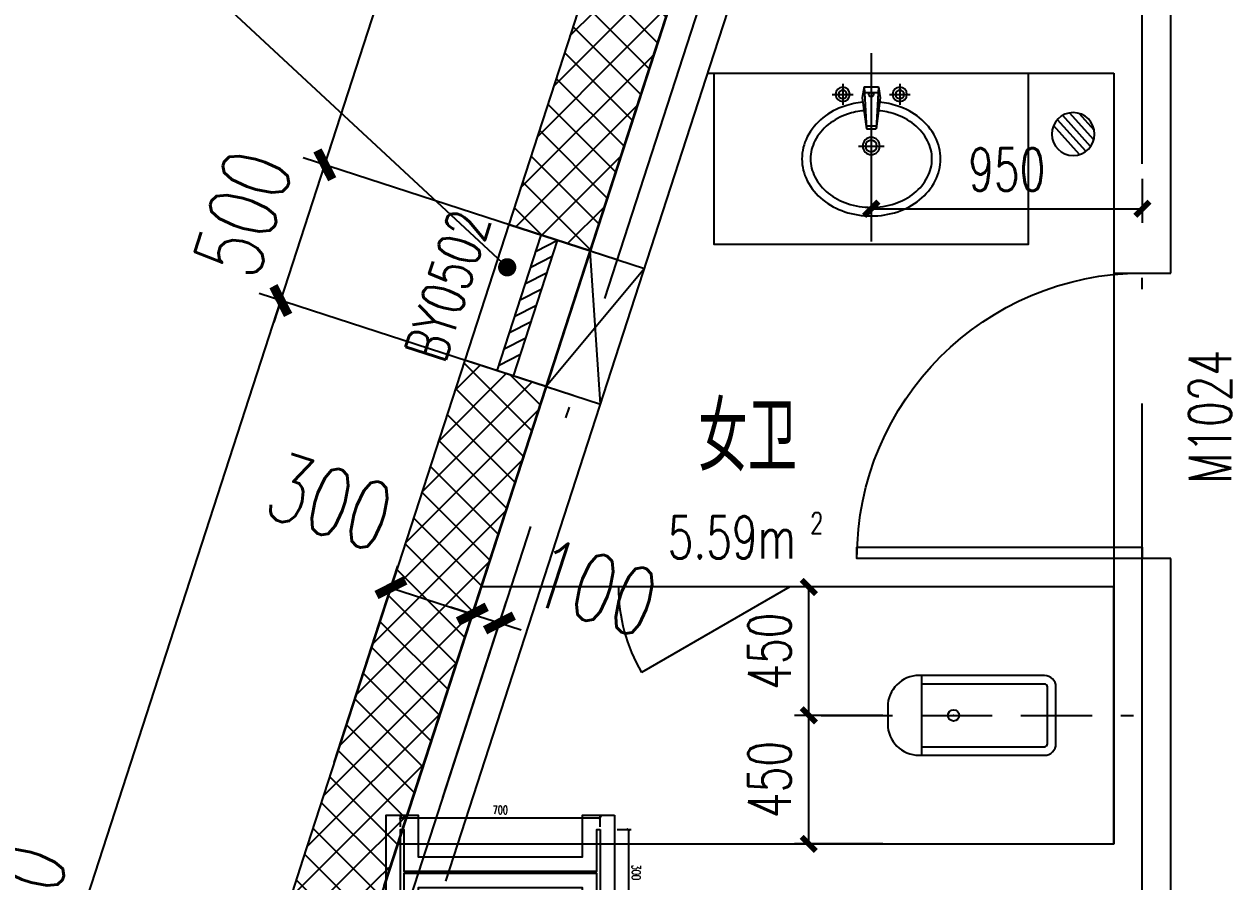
# Model space of a CAD drawing. Extents: x -222544 to -13848, y -31368 to 85559.
# Drawn here: x -42855 to -38680, y -9043 to -6039 of the extents above; entities that cross this region are included whole.
import ezdxf
from ezdxf.xclip import XClip

# ---------------------------------------------------------------- set-up
doc = ezdxf.new("R2010")
doc.units = 0
doc.header["$LTSCALE"] = 1000
doc.header["$MEASUREMENT"] = 0
doc.header["$XCLIPFRAME"] = 0
for name, pattern in [('10平面$0$10平面$1$DOTE', [2.4200000000000004, 2, -0.2, 0.02, -0.2]), ('10平面$0$DASH', [0.35, 0.25, -0.1]), ('10平面$0$DOTE', [2.4200000000000004, 2, -0.2, 0.02, -0.2])]:
    doc.linetypes.add(name, pattern=pattern)
doc.layers.get('Defpoints').update_dxf_attribs({"color": 210})
for name, color, linetype in [('10平面$0$10平面$1$A-AXIS-DOTE', 14, '10平面$0$10平面$1$DOTE'), ('10平面$0$A-AXIS-DOTE', 14, '10平面$0$DOTE'), ('10平面$0$A-AXIS-DP', 126, 'Continuous'), ('10平面$0$A-AXIS-SYMB', 3, 'Continuous'), ('10平面$0$A-HATCH-2', 251, 'Continuous'), ('10平面$0$A-LIN-V', 9, 'Continuous'), ('10平面$0$A-WC', 223, 'Continuous'), ('10平面$0$A-WINDOW', 140, 'Continuous'), ('10平面$0$A-云线（根据审图意见修改）', 4, 'Continuous'), ('10平面$0$AS-COLN', 6, 'Continuous'), ('10平面$0$AS-WALL', 40, 'Continuous'), ('10平面$0$AS-结构边线层', 200, 'Continuous'), ('10平面$0$PUB_HATCH', 8, 'Continuous'), ('10平面$0$建-房间', 7, 'Continuous'), ('10平面$0$建-门', 4, 'Continuous'), ('10平面$0$建-门窗编号', 7, 'Continuous'), ('A-AXIS-DP', 126, 'Continuous'), ('A-WINDOW', 140, 'Continuous'), ('DIM_SYMB', 3, 'Continuous')]:
    doc.layers.add(name, color=color, linetype=linetype)
doc.styles.add('10平面$0$_TCH_DIM_T3', font='SIMPLEX', dxfattribs={"width": 0.7058823529411765, "bigfont": 'GBCBIG'})
doc.styles.add('10平面$0$_TCH_SPACE', font='SIMPLEX', dxfattribs={"height": 5, "bigfont": 'GBCBIG'})
doc.styles.add('10平面$0$A-WIN-LABEL', font='SIMPLEX', dxfattribs={"bigfont": 'GBCBIG'})
doc.styles.add('_TCH_DIM_T3', font='SIMPLEX', dxfattribs={"width": 0.7058823529411765, "bigfont": 'GBCBIG'})
doc.dimstyles.new('10平面$0$_TCH_ARCH&&10', dxfattribs={"dimtxt": 29.75, "dimasz": 10, "dimexe": 10, "dimexo": 10, "dimgap": 12.625, "dimtad": 1, "dimdec": 0, "dimzin": 0, "dimdsep": 46, "dimtxsty": '10平面$0$_TCH_DIM_T3', "dimblk": '10平面$0$_ArchTick', "dimcen": 0.09, "dimclrt": 7, "dimazin": 2, "dimtfac": 1, "dimtdec": 0, "dimtix": 1, "dimtmove": 2, "dimatfit": 3, "dimfxl": 0, "dimtolj": 1, "dimtzin": 0, "dimarcsym": 0})
doc.dimstyles.new('10平面$0$_TCH_ARCH&&80', dxfattribs={"dimtxt": 238, "dimasz": 80, "dimexe": 80, "dimexo": 80, "dimgap": 101, "dimtad": 1, "dimdec": 0, "dimzin": 0, "dimdsep": 46, "dimtxsty": '10平面$0$_TCH_DIM_T3', "dimblk": '10平面$0$_ArchTick', "dimcen": 0.09, "dimclrt": 7, "dimazin": 2, "dimtfac": 1, "dimtdec": 0, "dimtix": 1, "dimtmove": 2, "dimatfit": 3, "dimfxl": 0, "dimtolj": 1, "dimtzin": 0, "dimarcsym": 0})
doc.dimstyles.new('_TCH_ARCH&&50', dxfattribs={"dimtxt": 148.75, "dimasz": 50, "dimexe": 50, "dimexo": 50, "dimgap": 63.12500000000001, "dimtad": 1, "dimdec": 0, "dimzin": 0, "dimdsep": 46, "dimtxsty": '_TCH_DIM_T3', "dimblk": 'ARCHTICK', "dimcen": 0.09, "dimclrt": 7, "dimazin": 2, "dimtfac": 1, "dimtdec": 0, "dimtix": 1, "dimtmove": 2, "dimatfit": 3, "dimfxl": 0, "dimtolj": 1, "dimtzin": 0, "dimarcsym": 0})
pattern_1 = [(45, (60, 0), (-60.000060993344, 60.000060993344), []), (135, (60, 0), (-60.000060993344, -60.00006099334399), [])]

# ---------------------------------------------------------------- blocks, each defined once
blk = doc.blocks.new('10平面$0$dote')
at = {"layer": '10平面$0$A-AXIS-DOTE'}
blk.add_line((91882.20032526884, -264079.9999961853), (91882.20032526954, 36662.32227753208), dxfattribs=at)
at = {"layer": '10平面$0$A-AXIS-DOTE', "ltscale": 2}
blk.add_line((-74117.79967473095, -264079.9999961853), (-74117.79967473107, -178596.0396866222), dxfattribs=at)
blk.add_lwpolyline([(-94568.72772305235, -243562.806052961), (-72924.75737741598, -176855.5863591578)], dxfattribs=at)
blk = doc.blocks.new('10平面$0$43243')
at = {"layer": '10平面$0$AS-结构边线层'}
for points in [[(-263994.18453191, 621290.0519981321), (-277514.1845319109, 621290.051998063), (-277514.18453191, 621120.051998063), (-279354.1845576911, 621120.0519980536), (-279354.184557691, 620570.104783304), (-281454.184537195, 620569.9999961803), (-281454.1845374174, 621120.0519973314), (-295987.0108697969, 621120.0519972552), (-313454.1843778241, 567285.8172418119)], [(-196514.1845319156, 548350.0000000179), (-175294.1845318887, 548350.0000002044), (-175294.1845318901, 548520.0000004377), (-173454.1845450771, 548520.0000004643), (-173454.1845450769, 549069.9992120854), (-171354.1845656572, 549069.9999961846), (-171354.1845656572, 548520), (-169514.1845319311, 548520.0000000114), (-169514.1845319311, 548350.0000000114), (-155994.1845319302, 548350.0000000871), (-155994.1845319311, 548520.0000005339), (-146454.1845526676, 548520.0000002496), (-146454.1845523441, 549069.9999961699), (-144354.1845732646, 549069.9999974051), (-144354.1845729411, 548520.0000008412), (-128354.1845245595, 548519.999999074), (-128354.1845285305, 548810.0002094659), (-128054.1845316761, 548810.000202142), (-128054.1846888704, 561349.9999937844), (-131054.1845243168, 561349.9999936294), (-131054.1845171562, 565490.0000006589), (-128054.1845227069, 565490.0000006589), (-128054.1840383076, 594489.9999961825)]]:
    blk.add_lwpolyline(points, dxfattribs=at)
blk = doc.blocks.new('10平面$0$_ArchTick')
at = {"color": 0, "linetype": 'ByBlock', "const_width": 0.4}
blk.add_lwpolyline([(-0.5, -0.5), (0.5, 0.5)], dxfattribs=at)
blk = doc.blocks.new('*D2276')
at = {"layer": '10平面$0$A-AXIS-DP', "color": 0, "lineweight": -2, "transparency": 16777216}
for p, q in [((-195789.9992261842, 766879.9996079458), (-195789.9992261842, 766928.7496079458)), ((-195789.9992261842, 766918.7496079458), (-195489.9992261842, 766918.7496079458)), ((-195489.9992261842, 766879.9996079458), (-195489.9992261842, 766928.7496079458))]:
    blk.add_line(p, q, dxfattribs=at)
at = {"layer": 'Defpoints', "color": 0, "transparency": 16777216}
for p in [(-195489.9992261842, 766918.7496079458), (-195789.9992261842, 766869.9996079458), (-195489.9992261842, 766869.9996079458)]:
    blk.add_point(p, dxfattribs=at)
at = {"layer": '10平面$0$A-AXIS-DP', "color": 0, "lineweight": -2, "transparency": 16777216, "xscale": 10, "yscale": 10, "zscale": 10, "rotation": 180}
blk.add_blockref('10平面$0$_ArchTick', (-195789.9992261842, 766918.7496079458), dxfattribs=at)
at = {"layer": '10平面$0$A-AXIS-DP', "color": 0, "lineweight": -2, "transparency": 16777216, "xscale": 10, "yscale": 10, "zscale": 10}
blk.add_blockref('10平面$0$_ArchTick', (-195489.9992261842, 766918.7496079458), dxfattribs=at)
at = {"layer": '10平面$0$A-AXIS-DP', "color": 7, "transparency": 16777216, "insert": (-195639.9992261842, 766946.2496079458), "char_height": 29.75, "attachment_point": 5, "style": '10平面$0$_TCH_DIM_T3'}
blk.add_mtext('\\A1;300', dxfattribs=at)
blk = doc.blocks.new('*D2277')
at = {"layer": '10平面$0$A-AXIS-DP', "color": 0, "lineweight": -2, "transparency": 16777216}
for p, q in [((-195799.9992261842, 766819.999607946), (-195841.2492261842, 766819.999607946)), ((-195831.2492261842, 766119.999607946), (-195831.2492261842, 766819.999607946)), ((-195799.9992261842, 766119.999607946), (-195841.2492261842, 766119.999607946))]:
    blk.add_line(p, q, dxfattribs=at)
at = {"layer": 'Defpoints', "color": 0, "transparency": 16777216}
for p in [(-195831.2492261842, 766819.999607946), (-195789.9992261842, 766819.999607946), (-195789.9992261842, 766119.999607946)]:
    blk.add_point(p, dxfattribs=at)
at = {"layer": '10平面$0$A-AXIS-DP', "color": 0, "lineweight": -2, "transparency": 16777216, "xscale": 10, "yscale": 10, "zscale": 10}
for p, rotation in [((-195831.2492261842, 766819.999607946), 90), ((-195831.2492261842, 766119.999607946), 270)]:
    blk.add_blockref('10平面$0$_ArchTick', p, dxfattribs=dict(at, rotation=rotation))
at = {"layer": '10平面$0$A-AXIS-DP', "color": 7, "transparency": 16777216, "insert": (-195858.749226184, 766469.9996079459), "char_height": 29.75, "attachment_point": 5, "rotation": 90, "style": '10平面$0$_TCH_DIM_T3'}
blk.add_mtext('\\A1;700', dxfattribs=at)
blk = doc.blocks.new('10平面$0$45345')
at = {"layer": '10平面$0$A-WC'}
h = blk.add_hatch(dxfattribs=at)
h.set_pattern_fill('ANSI31', color=256, scale=10, angle=7.69694232914171e-13)
h.set_pattern_definition([(30.00000000072439, (40598742844.53468, 3385776346.450553), (-7.937500000173811, 13.74815328497761), [])])
edge = h.paths.add_edge_path()
edge.add_arc((40598742441.34776, 3385774511.717568), 50, 0, 360)
blk.add_circle((40598742441.34776, 3385774511.717568), 50, dxfattribs=at)
blk = doc.blocks.new('10平面$0$343243')
at = {"layer": '10平面$0$10平面$1$A-AXIS-DOTE'}
blk.add_lwpolyline([(-137039.1845359175, 783549.9999155595), (-137039.1845291465, 784209.9999155595)], dxfattribs=at)
at = {"layer": '10平面$0$A-WC'}
for p, q in [((-137039.1845330456, 783829.9407035712), (-137039.1845321211, 783920.0591275479)), ((-137084.2437445717, 783874.9999160218), (-136994.125320595, 783874.9999150973)), ((-137070.6291553337, 783706.5430113167), (-137055.8879810546, 783814.2154559261)), ((-137064.1845347106, 783667.647857158), (-137055.8879810546, 783814.2154559261)), ((-137056.3608064828, 783804.1132499352), (-137022.0082601383, 783804.1132495828)), ((-137055.8879810546, 783814.2154559261), (-137022.4810853592, 783814.2154555834)), ((-137014.1845347106, 783667.6478566449), (-137022.4810853592, 783814.2154555834)), ((-137007.7399132893, 783706.5430106715), (-137022.4810853592, 783814.2154555834)), ((-137139.1845348148, 783657.4854848898), (-137139.1845340656, 783730.5143482811)), ((-137064.1845347106, 783667.647857158), (-137070.6291553337, 783706.5430113167)), ((-137014.1845347106, 783667.6478566449), (-137007.7399132893, 783706.5430106715)), ((-136939.1845348148, 783657.485482838), (-136939.1845340656, 783730.5143462293)), ((-137175.6989661359, 783693.99991696), (-137102.6701027446, 783693.9999162109)), ((-137064.1845347106, 783667.647857158), (-137014.1845347106, 783667.6478566449)), ((-137063.069927619, 783687.3385976467), (-137015.2991413982, 783687.3385971566)), ((-136975.6989661359, 783693.9999149082), (-136902.6701027446, 783693.9999141591))]:
    blk.add_line(p, q, dxfattribs=at)
for points in [[(-137068.5861527328, 783721.4655052931, -0.05503366445282638), (-137132.052788923, 783734.964308203, -0.0888493983857469), (-137208.3990421116, 783776.3516643569, -0.1049875008758899), (-137263.2745701811, 783843.1668952166, -0.1201703710503755), (-137282.0112499413, 783919.9999180507, -0.120170371050088), (-137263.2745686047, 783996.8329405003, -0.1049875008761855), (-137208.3990391642, 784063.6481702342, -0.08884939838595049), (-137132.0527851261, 784105.0355248217, -0.08005155327522542), (-137039.1845300698, 784119.9999155595, -0.08005155327514211)], [(-137039.1845300698, 784119.9999155595, -0.08005155327514211), (-136946.3162753206, 784105.0355229162, -0.08884939838606445), (-136869.9700221316, 784063.6481667622, -0.1049875008760499), (-136815.0944940622, 783996.8329359024, -0.120170371050193), (-136796.357814302, 783919.9999130684, -0.1201703710501875), (-136815.0944956387, 783843.1668906187, -0.1049875008760622), (-136869.9700250791, 783776.3516608849, -0.08884939838584911), (-136946.316279117, 783734.9643062975, -0.05503366445274368), (-137009.7829155841, 783721.4655046898, -0.0800515532754416)], [(-137064.5138742414, 783751.2102306456, -0.05606644776381915), (-137122.6293239315, 783763.445851482, -0.08884939838590888), (-137189.6757487428, 783799.7917643017, -0.1049875008761085), (-137236.6424184022, 783856.9773438561, -0.1201703710500949), (-137252.0112499413, 783919.9999177429, -0.1201703710501435), (-137236.642417109, 783983.0224913144, -0.1049875008761313), (-137189.6757462764, 784040.2080699052, -0.08884939838588762), (-137122.6293207193, 784076.5539813492, -0.08005155327528395), (-137039.1845303776, 784089.9999155595, -0.08005155327526944)], [(-137039.1845303776, 784089.9999155595, -0.08005155327526944), (-136955.7397403118, 784076.5539796371, -0.0888493983858896), (-136888.6933155005, 784040.2080668174, -0.1049875008761153), (-136841.7266458411, 783983.022487263, -0.1201703710501367), (-136826.357814302, 783919.9999133762, -0.1201703710501367), (-136841.7266471343, 783856.9773398046, -0.1049875008761155), (-136888.6933179669, 783799.7917612139, -0.08884939838591054), (-136955.7397435241, 783763.4458497699, -0.05606644776380701), (-137013.8551934652, 783751.2102301259, -0.08005155327530532)]]:
    blk.add_lwpolyline(points, format="xyb", dxfattribs=at)
for centre, radius in [((-137039.1845325833, 783874.9999155595), 30), ((-137039.1845325833, 783874.9999155595), 20), ((-137139.1845344402, 783693.9999165855), 25), ((-137139.1845344402, 783693.9999165855), 15), ((-136939.1845344402, 783693.9999145336), 25), ((-136939.1845344402, 783693.9999145336), 15)]:
    blk.add_circle(centre, radius, dxfattribs=at)
for centre, start, end in [((-137040.368334685, 783694.7285667062), 80.52522821089455, 279.4747706136177), ((-137038.0007341804, 783694.7285666818), 260.5252282108945, 99.47477061338024)]:
    blk.add_arc(centre, 7.191400878313289, start, end, dxfattribs=at)
blk = doc.blocks.new('10平面$0$2343243')
at = {"layer": '10平面$0$A-云线（根据审图意见修改）', "color": 1, "ltscale": 500}
blk.add_lwpolyline([(-265623.3168865332, 705106.6805161908), (-178050.5180093576, 972846.4241111586), (-230714.4911973404, 804819.9999973776)], dxfattribs=at)
blk = doc.blocks.new('*U63')
at = {"color": 0}
blk.add_lwpolyline([(500, 0), (499.9999999999999, 1000), (459.9999999999999, 1000), (460, 0)], close=True, dxfattribs=at)
blk.add_arc((500, 0), 1000, 90, 180, dxfattribs=at)
blk = doc.blocks.new('*U62')
at = {"color": 0, "xscale": 0.001, "yscale": 0.001, "zscale": 0.001}
blk.add_blockref('*U63', (0, 0), dxfattribs=at)
blk = doc.blocks.new('*D1411')
at = {"layer": '10平面$0$A-AXIS-DP', "color": 0, "lineweight": -2, "transparency": 16777216}
for p, q in [((-296848.470149974, 618140.9949161487), (-297949.4455256955, 618498.2197936473)), ((-299339.3116787772, 613955.4043591468), (-297873.3507793009, 618473.5299258642)), ((-298314.4310494504, 613622.8693494314), (-299415.4064251718, 613980.0942269299))]:
    blk.add_line(p, q, dxfattribs=at)
at = {"layer": 'Defpoints', "color": 0, "transparency": 16777216}
for p in [(-297873.3507793009, 618473.5299258642), (-296772.3754035795, 618116.3050483655), (-298238.3363030558, 613598.1794816483)]:
    blk.add_point(p, dxfattribs=at)
at = {"layer": '10平面$0$A-AXIS-DP', "color": 0, "lineweight": -2, "transparency": 16777216, "xscale": 80, "yscale": 80, "zscale": 80}
for p, rotation in [((-297873.3507793009, 618473.5299258642), 72.02371341813652), ((-299339.3116787772, 613955.4043591468), 252.0237134181365)]:
    blk.add_blockref('10平面$0$_ArchTick', p, dxfattribs=dict(at, rotation=rotation))
at = {"layer": '10平面$0$A-AXIS-DP', "color": 7, "transparency": 16777216, "insert": (-298815.591781624, 616282.3642789093), "char_height": 238, "attachment_point": 5, "rotation": 72.02371341813652, "style": '10平面$0$_TCH_DIM_T3'}
blk.add_mtext('\\A1;4750', dxfattribs=at)
blk = doc.blocks.new('*D1412')
at = {"layer": '10平面$0$A-AXIS-DP', "color": 0, "lineweight": -2, "transparency": 16777216}
for p, q in [((-297719.0391053462, 618949.1220917857), (-297694.349237563, 619025.2168381802)), ((-296694.1584760193, 618616.5870820703), (-297795.1338517407, 618973.8119595689)), ((-297873.350779301, 618473.5299258642), (-297719.0391053462, 618949.1220917857)), ((-296848.470149974, 618140.9949161487), (-297949.4455256955, 618498.2197936473)), ((-297873.350779301, 618473.5299258642), (-297898.0406470841, 618397.4351794696))]:
    blk.add_line(p, q, dxfattribs=at)
at = {"layer": 'Defpoints', "color": 0, "transparency": 16777216}
for p in [(-297719.0391053462, 618949.1220917857), (-296618.0637296247, 618591.8972142872), (-296772.3754035795, 618116.3050483656)]:
    blk.add_point(p, dxfattribs=at)
at = {"layer": '10平面$0$A-AXIS-DP', "color": 0, "lineweight": -2, "transparency": 16777216, "xscale": 80, "yscale": 80, "zscale": 80}
for p, rotation in [((-297719.0391053462, 618949.1220917857), 252.0237134181395), ((-297873.350779301, 618473.5299258642), 72.0237134181395)]:
    blk.add_blockref('10平面$0$_ArchTick', p, dxfattribs=dict(at, rotation=rotation))
at = {"layer": '10平面$0$A-AXIS-DP', "color": 7, "transparency": 16777216, "insert": (-298005.4554949084, 618779.2231452286), "char_height": 238, "attachment_point": 5, "rotation": 72.02371341813948, "style": '10平面$0$_TCH_DIM_T3'}
blk.add_mtext('\\A1;500', dxfattribs=at)
blk = doc.blocks.new('*D1413')
at = {"layer": '10平面$0$A-AXIS-DP', "color": 0, "lineweight": -2, "transparency": 16777216}
for p, q in [((-297719.0391053461, 618949.1220917855), (-297036.5611524846, 621052.5350058994)), ((-296011.6805231578, 620719.9999961839), (-297112.6558988792, 621077.2248736825)), ((-296694.1584760192, 618616.5870820701), (-297795.1338517407, 618973.8119595686))]:
    blk.add_line(p, q, dxfattribs=at)
at = {"layer": 'Defpoints', "color": 0, "transparency": 16777216}
for p in [(-297036.5611524846, 621052.5350058994), (-295935.5857767633, 620695.3101284008), (-296618.0637296247, 618591.897214287)]:
    blk.add_point(p, dxfattribs=at)
at = {"layer": '10平面$0$A-AXIS-DP', "color": 0, "lineweight": -2, "transparency": 16777216, "xscale": 80, "yscale": 80, "zscale": 80}
for p, rotation in [((-297036.5611524846, 621052.5350058994), 72.02371341813631), ((-297719.0391053461, 618949.1220917855), 252.0237134181363)]:
    blk.add_blockref('10平面$0$_ArchTick', p, dxfattribs=dict(at, rotation=rotation))
at = {"layer": '10平面$0$A-AXIS-DP', "color": 7, "transparency": 16777216, "insert": (-297587.0606815004, 620068.7256852462), "char_height": 238, "attachment_point": 5, "rotation": 72.02371341813631, "style": '10平面$0$_TCH_DIM_T3'}
blk.add_mtext('\\A1;2211', dxfattribs=at)
blk = doc.blocks.new('*D1420')
at = {"layer": '10平面$0$A-AXIS-DP', "color": 0, "lineweight": -2, "transparency": 16777216}
for p, q in [((-297686.1597751067, 616855.2942449026), (-297462.8740130037, 617543.4661537185)), ((-297487.5638807868, 617467.371407324), (-297202.2085818074, 617374.7844031372)), ((-297400.8044761273, 616762.7072407159), (-297177.5187140242, 617450.8791495317))]:
    blk.add_line(p, q, dxfattribs=at)
at = {"layer": 'Defpoints', "color": 0, "transparency": 16777216}
for p in [(-297202.2085818074, 617374.7844031372), (-297710.8496428899, 616779.199498508), (-297425.4943439105, 616686.6124943213)]:
    blk.add_point(p, dxfattribs=at)
at = {"layer": '10平面$0$A-AXIS-DP', "color": 0, "lineweight": -2, "transparency": 16777216, "xscale": 80, "yscale": 80, "zscale": 80}
for p, rotation in [((-297487.5638807868, 617467.371407324), 162.0237134181401), ((-297202.2085818074, 617374.7844031372), 342.02371341814)]:
    blk.add_blockref('10平面$0$_ArchTick', p, dxfattribs=dict(at, rotation=rotation))
at = {"layer": '10平面$0$A-AXIS-DP', "color": 7, "transparency": 16777216, "insert": (-297701.217306043, 617767.9844707064), "char_height": 238, "attachment_point": 5, "rotation": 342.02371341814006, "style": '10平面$0$_TCH_DIM_T3'}
blk.add_mtext('\\A1;300', dxfattribs=at)
blk = doc.blocks.new('*D1421')
at = {"layer": '10平面$0$A-AXIS-DP', "color": 0, "lineweight": -2, "transparency": 16777216}
for p, q in [((-297400.8044761272, 616762.7072407157), (-297177.5187140242, 617450.8791495316)), ((-297305.6860431336, 616731.8449059866), (-297082.4002810305, 617420.0168148025)), ((-297202.2085818073, 617374.784403137), (-297278.3033282019, 617399.4742709203)), ((-297202.2085818073, 617374.784403137), (-297107.0901488137, 617343.922068408)), ((-297107.0901488137, 617343.922068408), (-297030.9954024191, 617319.2322006248))]:
    blk.add_line(p, q, dxfattribs=at)
at = {"layer": 'Defpoints', "color": 0, "transparency": 16777216}
for p in [(-297107.0901488137, 617343.922068408), (-297425.4943439104, 616686.6124943212), (-297330.3759109167, 616655.750159592)]:
    blk.add_point(p, dxfattribs=at)
at = {"layer": '10平面$0$A-AXIS-DP', "color": 0, "lineweight": -2, "transparency": 16777216, "xscale": 80, "yscale": 80, "zscale": 80}
for p, rotation in [((-297202.2085818073, 617374.784403137), 342.0237134181418), ((-297107.0901488137, 617343.922068408), 162.0237134181418)]:
    blk.add_blockref('10平面$0$_ArchTick', p, dxfattribs=dict(at, rotation=rotation))
at = {"layer": '10平面$0$A-AXIS-DP', "color": 7, "transparency": 16777216, "insert": (-296772.8614000292, 617466.7680837518), "char_height": 238, "attachment_point": 5, "rotation": 342.02371341814177, "style": '10平面$0$_TCH_DIM_T3'}
blk.add_mtext('\\A1;100', dxfattribs=at)
blk = doc.blocks.new('*U91')
at = {"color": 0}
for p, q in [((-250.000000492626, 149.9999999983263), (250.0000005524926, 149.9999999983263)), ((250.0000005524344, 29.99999999988336), (-250.0000004925678, 29.99999999988336)), ((-250.0000004925678, -30.00000000011664), (-190.0000004925679, 29.99999999988336)), ((-190.0000004925678, -30.00000000011664), (-130.0000004925679, 29.99999999988336)), ((-130.0000004925678, -30.00000000011664), (-70.0000004925679, 29.99999999988336)), ((-70.0000004925678, -30.00000000011664), (-10.00000049256792, 29.99999999988336)), ((-10.00000049256781, -30.00000000011664), (49.99999950743208, 29.99999999988336)), ((49.99999950743216, -30.00000000011664), (109.9999995074321, 29.99999999988336)), ((109.9999995074322, -30.00000000011664), (169.9999995074321, 29.99999999988336)), ((169.9999995074322, -30.00000000011664), (229.9999995074321, 29.99999999988336)), ((250.0000005524344, -30.00000000011664), (-250.0000004925678, -30.00000000011664)), ((-250.000000492626, -150.0000000016737), (250.0000005524926, -150.0000000016737))]:
    blk.add_line(p, q, dxfattribs=at)
for points in [[(-250.000000492626, -150.0000000016737), (-250.000000492626, 149.9999999983263)], [(250.0000005524926, -150.0000000016737), (250.0000005524926, 149.9999999983263)]]:
    blk.add_lwpolyline(points, dxfattribs=at)
blk = doc.blocks.new('*U90')
at = {"color": 0, "xscale": 0.001999999996058992, "yscale": 0.003333333333333334, "zscale": 0.001999999996058992}
blk.add_blockref('*U91', (0, 0), dxfattribs=at)
blk = doc.blocks.new('_ArchTick')
at = {"color": 0, "linetype": 'ByBlock', "const_width": 0.4}
blk.add_lwpolyline([(-0.5, -0.5), (0.5, 0.5)], dxfattribs=at)
blk = doc.blocks.new('*D215')
at = {"layer": 'A-AXIS-DP', "color": 0, "lineweight": -2, "transparency": 16777216}
for p, q in [((-39885.34288404818, -6582.488869209192), (-39885.34288404818, -6737.183325969525)), ((-38935.34289108595, -6582.488869246212), (-38935.34289108595, -6737.183325969525)), ((-39885.34288404818, -6687.183325969525), (-38935.34289108595, -6687.183325969525))]:
    blk.add_line(p, q, dxfattribs=at)
at = {"layer": 'Defpoints', "color": 0, "transparency": 16777216}
for p in [(-39885.34288404818, -6532.488869209192), (-38935.34289108595, -6532.488869246212), (-38935.34289108595, -6687.183325969525)]:
    blk.add_point(p, dxfattribs=at)
at = {"layer": 'A-AXIS-DP', "color": 0, "lineweight": -2, "transparency": 16777216, "xscale": 50, "yscale": 50, "zscale": 50, "rotation": 180}
blk.add_blockref('_ArchTick', (-39885.34288404818, -6687.183325969525), dxfattribs=at)
at = {"layer": 'A-AXIS-DP', "color": 0, "lineweight": -2, "transparency": 16777216, "xscale": 50, "yscale": 50, "zscale": 50}
blk.add_blockref('_ArchTick', (-38935.34289108595, -6687.183325969525), dxfattribs=at)
at = {"layer": 'A-AXIS-DP', "color": 7, "transparency": 16777216, "insert": (-39410.34288756707, -6549.683325969525), "char_height": 148.75, "attachment_point": 5, "style": '_TCH_DIM_T3'}
blk.add_mtext('\\A1;950', dxfattribs=at)
blk = doc.blocks.new('*D219')
at = {"layer": 'A-AXIS-DP', "color": 0, "lineweight": -2, "transparency": 16777216}
for p, q in [((-39844.65710883048, -8012.488870874982), (-40154.24641581144, -8012.488870874982)), ((-40104.24641581144, -8462.488870874982), (-40104.24641581144, -8012.488870874982)), ((-39844.65710883048, -8462.488870874982), (-40154.24641581144, -8462.488870874982))]:
    blk.add_line(p, q, dxfattribs=at)
at = {"layer": 'Defpoints', "color": 0, "transparency": 16777216}
for p in [(-40104.24641581144, -8012.488870874982), (-39794.65710883048, -8012.488870874982), (-39794.65710883048, -8462.488870874982)]:
    blk.add_point(p, dxfattribs=at)
at = {"layer": 'A-AXIS-DP', "color": 0, "lineweight": -2, "transparency": 16777216, "xscale": 50, "yscale": 50, "zscale": 50}
for p, rotation in [((-40104.24641581144, -8012.488870874982), 90), ((-40104.24641581144, -8462.488870874982), 270)]:
    blk.add_blockref('_ArchTick', p, dxfattribs=dict(at, rotation=rotation))
at = {"layer": 'A-AXIS-DP', "color": 7, "transparency": 16777216, "insert": (-40241.74641581143, -8237.48887087497), "char_height": 148.75, "attachment_point": 5, "rotation": 90, "style": '_TCH_DIM_T3'}
blk.add_mtext('\\A1;450', dxfattribs=at)
blk = doc.blocks.new('*D220')
at = {"layer": 'A-AXIS-DP', "color": 0, "lineweight": -2, "transparency": 16777216}
for p, q in [((-39844.65710883048, -8462.488870874982), (-40154.24641581144, -8462.488870874982)), ((-40104.24641581144, -8912.488870874982), (-40104.24641581144, -8462.488870874982)), ((-39844.65710883048, -8912.488870874982), (-40154.24641581144, -8912.488870874982))]:
    blk.add_line(p, q, dxfattribs=at)
at = {"layer": 'Defpoints', "color": 0, "transparency": 16777216}
for p in [(-40104.24641581144, -8462.488870874982), (-39794.65710883048, -8462.488870874982), (-39794.65710883048, -8912.488870874982)]:
    blk.add_point(p, dxfattribs=at)
at = {"layer": 'A-AXIS-DP', "color": 0, "lineweight": -2, "transparency": 16777216, "xscale": 50, "yscale": 50, "zscale": 50}
for p, rotation in [((-40104.24641581144, -8462.488870874982), 90), ((-40104.24641581144, -8912.488870874982), 270)]:
    blk.add_blockref('_ArchTick', p, dxfattribs=dict(at, rotation=rotation))
at = {"layer": 'A-AXIS-DP', "color": 7, "transparency": 16777216, "insert": (-40241.74641581143, -8687.48887087497), "char_height": 148.75, "attachment_point": 5, "rotation": 90, "style": '_TCH_DIM_T3'}
blk.add_mtext('\\A1;450', dxfattribs=at)
blk = doc.blocks.new('10平面$0$nt66')
at = {"layer": '10平面$0$A-HATCH-2'}
blk.add_lwpolyline([(-195839.9992261842, 766869.9996079458), (-195439.9992261842, 766869.9996079458), (-195439.9992261842, 766757.9996079458), (-195585.9992261842, 766757.9996079458), (-195585.9992261842, 766181.9996079458), (-195439.9992261842, 766181.9996079458), (-195439.9992261842, 766069.9996079458), (-195839.9992261842, 766069.9996079458), (-195839.9992261842, 766181.9996079458), (-195693.9992261842, 766181.9996079458), (-195693.9992261842, 766757.9996079458), (-195839.9992261842, 766757.9996079458)], close=True, dxfattribs=at)
at = {"layer": '10平面$0$AS-COLN'}
blk.add_lwpolyline([(-195789.9992261842, 766819.9996079458), (-195489.9992261842, 766819.9996079458), (-195489.9992261842, 766807.9996079458), (-195635.9992261842, 766807.9996079458), (-195635.9992261842, 766131.9996079458), (-195489.9992261842, 766131.9996079458), (-195489.9992261842, 766119.9996079458), (-195789.9992261842, 766119.9996079458), (-195789.9992261842, 766131.9996079458), (-195643.9992261842, 766131.9996079458), (-195643.9992261842, 766807.9996079458), (-195789.9992261842, 766807.9996079458)], close=True, dxfattribs=at)
at = {"layer": '10平面$0$A-AXIS-DP'}
for p1, p2, distance, picture, middle in [((-195789.9992261842, 766869.9996079458), (-195489.9992261842, 766869.9996079458), 48.75, '*D2276', (-195639.9992261842, 766946.2496079458)), ((-195789.9992261842, 766119.9996079458), (-195789.9992261842, 766819.9996079458), 41.25, '*D2277', (-195858.749226184, 766469.9996079459))]:
    dim = blk.add_aligned_dim(p1=p1, p2=p2, distance=distance, dimstyle='10平面$0$_TCH_ARCH&&10', dxfattribs=at)
    dim.commit()
    dim.dimension.update_dxf_attribs({"geometry": picture, "text_midpoint": middle})
blk = doc.blocks.new('10平面$0$42343')
at = {"rotation": 270}
blk.add_blockref('10平面$0$nt66', (-1063574.184140046, 420830.0007699997), dxfattribs=at)
blk = doc.blocks.new('10平面')
at = {"layer": '10平面$0$PUB_HATCH'}
h = blk.add_hatch(dxfattribs=at)
h.set_pattern_fill('多孔材料', color=256, scale=30, style=0)
h.set_pattern_definition(pattern_1)
h.paths.add_polyline_path([(-295987.0108698353, 621120.0519972631), (-296205.0684947132, 621420.0519972955), (-296855.2123570796, 619416.2935016523), (-296569.8570581001, 619323.7064974655)])
h = blk.add_hatch(dxfattribs=at)
h.set_pattern_fill('多孔材料', color=256, scale=30, style=0)
h.set_pattern_definition(pattern_1)
h.paths.add_polyline_path([(-296855.2123570796, 619416.2935016523), (-297074.6322079963, 618740.0364209741), (-296789.2769090082, 618647.4494167843), (-296569.8570581001, 619323.7064974655)])
h = blk.add_hatch(dxfattribs=at)
h.set_pattern_fill('多孔材料', color=256, scale=30, style=0)
h.set_pattern_definition(pattern_1)
h.paths.add_polyline_path([(-297510.7973995417, 616423.7064940954), (-296943.5885829591, 618171.8572508751), (-297228.9438819472, 618264.4442550647), (-297796.1526985212, 616516.2934982822)])
h = blk.add_hatch(dxfattribs=at)
h.set_pattern_fill('多孔材料', color=256, scale=30, style=0)
h.set_pattern_definition(pattern_1)
h.paths.add_polyline_path([(-297510.7973995417, 616423.7064940954), (-297796.1526985212, 616516.2934982822), (-298694.904781423, 613746.3186883471), (-298409.5494824435, 613653.7316841603)])
at = {"layer": '10平面$0$A-AXIS-DOTE', "linetype": '10平面$0$DASH'}
blk.add_line((-295980.065512427, 617019.999996171), (-294885.065512427, 617019.999996171), dxfattribs=at)
at = {"layer": '10平面$0$A-AXIS-SYMB'}
blk.add_line((-297080, 618590), (-298060, 619500), dxfattribs=at)
at = {"layer": '10平面$0$A-AXIS-SYMB', "const_width": 32}
blk.add_lwpolyline([(-297068.275304134, 618579.1127824101, 1), (-297091.724695866, 618600.8872175899, 1)], format="xyb", close=True, dxfattribs=at)
at = {"layer": '10平面$0$A-WC'}
for p, q in [((-296090, 617469.999996171), (-296609.6152420044, 617169.999996171)), ((-295626.6075689875, 616880.2165565348), (-295626.6075689875, 617159.7834358072)), ((-295196.9511401736, 617129.7834358072), (-295626.6075689875, 617129.7834358072)), ((-295186.9511401736, 616920.2165565348), (-295186.9511401736, 617119.7834358072)), ((-295626.6075689875, 616910.2165565348), (-295196.9511401736, 616910.2165565348))]:
    blk.add_line(p, q, dxfattribs=at)
blk.add_lwpolyline([(-296354.1845318529, 619269.9999978831), (-295254.1845318529, 619269.9999978831), (-295254.184531853, 618669.9999978831), (-296354.1845318529, 618669.9999978835), (-296354.1845318529, 619269.9999995546)], dxfattribs=at)
blk.add_lwpolyline([(-294954.1845319354, 617469.999996171), (-297171.3147223185, 617469.999996171), (-297463.3306899986, 616569.9999961877), (-294954.1845319354, 616569.999996171)], close=True, dxfattribs=at)
blk.add_lwpolyline([(-295196.9511401736, 616880.2165565348, 0.4142135623730951), (-295156.9511401736, 616920.2165565348), (-295156.9511401736, 617119.7834358072, 0.4142135623730951), (-295196.9511401736, 617159.7834358072), (-295636.6075689875, 617159.7834358072, 0.4142135623730951), (-295746.6075689875, 617049.7834358072), (-295746.6075689875, 616990.2165565348, 0.4142135623730903), (-295636.6075689875, 616880.2165565348)], format="xyb", close=True, dxfattribs=at)
blk.add_circle((-295515.5657413088, 617019.999996171), 20, dxfattribs=at)
for centre, radius, start, end in [((-296090, 617469.999996171), 599.9999999999995, 180, 209.9998831144378), ((-295196.9511401736, 617119.7834358072), 10, 0, 90), ((-295196.9511401736, 616920.2165565348), 10, 270, 0)]:
    blk.add_arc(centre, radius, start, end, dxfattribs=at)
for p in [(-295515.5657413088, 617019.999996171), (-295156.9511401736, 617019.999996171)]:
    blk.add_point(p, dxfattribs=at)
at = {"layer": '10平面$0$A-WINDOW'}
for p, q in [((-296789.2769090105, 618647.4494167988), (-296599.0400429916, 618585.7247473291)), ((-296753.3517169614, 618110.13258137), (-296789.2769090105, 618647.4494167988)), ((-296599.0400429916, 618585.7247473291), (-296943.5885829779, 618171.8572508388)), ((-296943.5885829779, 618171.8572508388), (-296753.3517169614, 618110.13258137))]:
    blk.add_line(p, q, dxfattribs=at)
at = {"layer": '10平面$0$AS-WALL'}
for p, q in [((-296205.0684947132, 621420.0519972955), (-296855.2123570796, 619416.2935016523)), ((-295987.0108698353, 621120.0519972631), (-296569.8570581001, 619323.7064974655)), ((-296544.8229065546, 619400.8623342868), (-296009.4434278153, 621050.9143319952)), ((-296354.5860405685, 619339.137664828), (-295819.2065618293, 620989.1896625364)), ((-294754.1845318249, 619369.9999995481), (-294754.1845318082, 619569.9999995552)), ((-296855.2123570796, 619416.2935016523), (-297074.6322079963, 618740.0364209741)), ((-297485.7632480131, 616500.8623309168), (-296544.8229065546, 619400.8623342868)), ((-297295.5263820271, 616439.137661458), (-296354.5860405685, 619339.137664828)), ((-294754.1845318621, 618569.99999616), (-294754.1845318249, 619369.9999995481)), ((-296789.2769090082, 618647.4494167843), (-296569.8570581001, 619323.7064974655)), ((-296587.2827858372, 619269.9999995123), (-296587.2827858122, 619269.9999995123)), ((-296377.0185985921, 619269.9999995714), (-294954.1845318336, 619269.999999563)), ((-294954.1845318336, 619269.999999563), (-294954.184531852, 618569.9999961678)), ((-297074.6322079963, 618740.0364209741), (-296789.2769090082, 618647.4494167843)), ((-294954.184531852, 618569.9999961678), (-294754.1845318621, 618569.99999616)), ((-297228.9438819472, 618264.4442550647), (-297796.1526985212, 616516.2934982822)), ((-296943.5885829591, 618171.8572508751), (-297228.9438819472, 618264.4442550647)), ((-297510.7973995417, 616423.7064940954), (-296943.5885829591, 618171.8572508751)), ((-294754.1845319011, 617569.999996122), (-294954.184531891, 617569.9999961298)), ((-294954.184531891, 617569.9999961298), (-294954.1845319389, 616569.9999961806)), ((-294754.184531938, 616469.9999961731), (-294754.1845319011, 617569.999996122)), ((-297463.3306899836, 616569.9999962345), (-297463.3306899721, 616569.9999962344)), ((-297253.0665027865, 616569.9999961937), (-294954.1845319389, 616569.9999961806)), ((-298923.410528477, 612069.9999961939), (-297485.7632480131, 616500.8623309169)), ((-297796.1526985212, 616516.2934982822), (-298694.904781423, 613746.3186883471)), ((-294754.1845320556, 613369.9999961602), (-294754.184531938, 616469.9999961731))]:
    blk.add_line(p, q, dxfattribs=at)
at = {"layer": '10平面$0$建-门'}
blk.add_line((-294954.184531856, 618569.9999961591), (-294954.184531895, 617569.9999961591), dxfattribs=at)
at = {"layer": '10平面$0$A-AXIS-DP'}
blk.add_blockref('10平面$0$2343243', (0, 0), dxfattribs=at)
at = {"layer": '10平面$0$A-LIN-V', "xscale": -1.5, "yscale": 1.5, "zscale": 1.5, "rotation": 342.0237134181253}
blk.add_blockref('10平面$0$45345', (56357642746.94919, -23624704115.35682), dxfattribs=at)
at = {"layer": '10平面$0$A-WINDOW'}
for name, p in [('10平面$0$43243', (0, 0)), ('10平面$0$42343', (5.820766091346741e-11, 0))]:
    blk.add_blockref(name, p, dxfattribs=at)
at = {"layer": '10平面$0$A-WINDOW', "xscale": -1, "rotation": 180}
blk.add_blockref('10平面$0$343243', (-158764.9999956674, 1402889.999913396), dxfattribs=at)
at = {"layer": '10平面$0$A-WINDOW'}
ref = blk.add_blockref('*U90', (-297009.1103954763, 618455.9468359412), dxfattribs=dict(at, xscale=500.000000985252, yscale=-300, zscale=300, rotation=252.0237134181314))
ref.add_attrib('A', 'BY0502', (-297300.5607681428, 618248.2566919781), dxfattribs={"layer": '10平面$0$建-门窗编号', "height": 148.75, "rotation": 72.0237134181314, "style": '10平面$0$A-WIN-LABEL', "width": 0.7058823529411765})
at = {"layer": '10平面$0$AS-WALL'}
blk.add_blockref('10平面$0$dote', (-220736.3848571775, 804819.9999961853), dxfattribs=at)
at = {"layer": '10平面$0$建-门'}
ref = blk.add_blockref('*U62', (-294854.1845318755, 618069.9999961552), dxfattribs=dict(at, xscale=1000, yscale=-1000, zscale=199.9999999999998, rotation=269.9999999977625))
ref.add_attrib('A', 'M1024', (-294542.3095318672, 617832.4999961432), dxfattribs={"layer": '10平面$0$建-门窗编号', "height": 148.75, "rotation": 89.99999999776247, "style": '10平面$0$A-WIN-LABEL', "width": 0.7058823529411765})
at = {"layer": '10平面$0$建-房间', "style": '10平面$0$_TCH_SPACE'}
blk.add_text('女卫', height=241.1347517730497, dxfattribs=at).set_placement((-296410.9042553192, 617875))
at = {"layer": '10平面$0$建-房间', "style": '10平面$0$_TCH_SPACE', "width": 0.7058823529411765}
for s, height, p in [('5.59m', 148.75, (-296517.5, 617569.2790603638)), ('2', 74.375, (-296017.5, 617656.7790603638))]:
    blk.add_text(s, height=height, dxfattribs=at).set_placement(p)
at = {"layer": '10平面$0$A-AXIS-DP'}
for p1, p2, distance, picture, middle in [((-296618.0637296247, 618591.8972142871), (-295935.5857767633, 620695.3101284008), 1157.478462455569, '*D1413', (-297587.0606815004, 620068.7256852462)), ((-296772.3754035795, 618116.3050483656), (-296618.0637296247, 618591.8972142871), 1157.4784624557906, '*D1412', (-298005.4554949084, 618779.2231452286)), ((-298238.3363030558, 613598.1794816483), (-296772.3754035795, 618116.3050483656), 1157.4784624556798, '*D1411', (-298815.591781624, 616282.3642789093))]:
    dim = blk.add_aligned_dim(p1=p1, p2=p2, distance=distance, dimstyle='10平面$0$_TCH_ARCH&&80', dxfattribs=at)
    dim.commit()
    dim.dimension.update_dxf_attribs({"geometry": picture, "text_midpoint": middle})
for base, p1, p2, angle, picture, middle in [((-297202.2085818074, 617374.7844031372), (-297710.8496428899, 616779.199498508), (-297425.4943439104, 616686.6124943212), 342.02371341814006, '*D1420', (-297701.217306043, 617767.9844707064)), ((-297107.0901488137, 617343.922068408), (-297425.4943439104, 616686.6124943212), (-297330.3759109168, 616655.7501595921), 342.02371341816234, '*D1421', (-296772.8614000292, 617466.7680837518))]:
    dim = blk.add_linear_dim(base=base, p1=p1, p2=p2, angle=angle, dimstyle='10平面$0$_TCH_ARCH&&80', dxfattribs=at)
    dim.commit()
    dim.dimension.update_dxf_attribs({"geometry": picture, "text_midpoint": middle, "dimtype": 161})

msp = doc.modelspace()

# ---------------------------------------------------------------- block references
at = {"layer": 'A-WINDOW'}
ref = msp.add_blockref('10平面', (255918.8416407658, -625482.488867046), dxfattribs=at)
XClip(ref).set_block_clipping_path([(-300678.8416407659, 609273.1189870307), (-293749.4263029593, 621732.488867046)])
ref = msp.add_blockref('10平面', (89760.14821583126, -572410.8631739336), dxfattribs=at)
XClip(ref).set_block_clipping_path([(-138649.43710289244, 547908.4159631686), (-127397.90572667489, 552712.4060170917)])
at = {"layer": 'DIM_SYMB'}
ref = msp.add_blockref('10平面', (199076.4787006727, -794617.2831066152), dxfattribs=at)
XClip(ref).set_block_clipping_path([(-232392.0561316109, 827085.1265105864), (-225852.3232791438, 833011.0461944257)])

# ---------------------------------------------------------------- next in the draw order: dimensions: what is measured, and where the dimension line sits
at = {"layer": 'A-AXIS-DP'}
for p1, p2, distance, picture, middle in [((-39885.34288404818, -6532.488869209192), (-38935.34289108595, -6532.488869246212), -154.69445672331312, '*D215', (-39410.34288756707, -6549.683325969525)), ((-39794.65710883046, -8462.488870874979), (-39794.65710883046, -8012.488870874979), 309.58930698097544, '*D219', (-40241.74641581143, -8237.48887087497)), ((-39794.65710883046, -8912.488870874979), (-39794.65710883046, -8462.488870874979), 309.58930698097544, '*D220', (-40241.74641581143, -8687.48887087497))]:
    dim = msp.add_aligned_dim(p1=p1, p2=p2, distance=distance, dimstyle='_TCH_ARCH&&50', dxfattribs=at)
    dim.commit()
    dim.dimension.update_dxf_attribs({"geometry": picture, "text_midpoint": middle})

doc.saveas('drawing.dxf')
